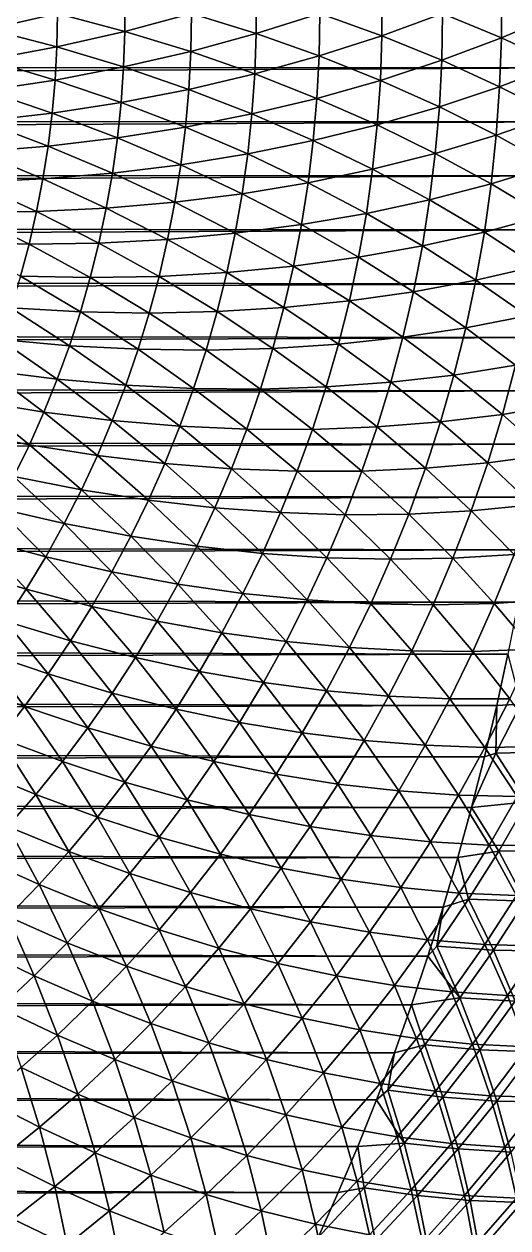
# Model space of a CAD drawing. Header units: millimetres. Extents: x -260 to 430, y -260 to 260.
# Drawn here: x 389.61 to 405.2, y -39.12 to -0.34 of the extents above; entities that cross this region are included whole.
import ezdxf

# ---------------------------------------------------------------- set-up
doc = ezdxf.new("R2010")
doc.units = ezdxf.units.MM
doc.header["$MEASUREMENT"] = 0
doc.layers.add('MESH_3D', color=2, linetype='CONTINUOUS')

msp = doc.modelspace()

# ---------------------------------------------------------------- linework, layer by layer
at = {"layer": 'MESH_3D'}
for points in [[(403.096, 0, 2505.161), (404.988, -0.785, 2503.623), (404.988, 0.785, 2503.623)], [(404.988, 0.785, 2503.623), (404.988, -0.785, 2503.623), (406.839, 0, 2502.02)], [(388.467, 0.497, 2513.948), (388.467, -0.497, 2513.948), (390.686, 0, 2512.916)], [(390.686, 0, 2512.916), (392.858, -0.574, 2511.806), (392.858, 0.574, 2511.806)], [(392.858, 0.574, 2511.806), (392.858, -0.574, 2511.806), (395, 0, 2510.622)], [(395, 0, 2510.622), (397.089, -0.647, 2509.363), (397.089, 0.647, 2509.363)], [(397.089, 0.647, 2509.363), (397.089, -0.647, 2509.363), (399.144, 0, 2508.033)], [(399.144, 0, 2508.033), (401.139, -0.718, 2506.631), (401.139, 0.718, 2506.631)], [(401.139, 0.718, 2506.631), (401.139, -0.718, 2506.631), (403.096, 0, 2505.161)], [(94.985, -1.687, 112.137), (95, 0, 112.124), (407.301, 0, 398.399)], [(94.985, -1.687, 112.137), (407.301, 0, 398.399), (407.286, -1.745, 398.415)], [(388.467, -0.497, 2513.948), (390.667, -1.071, 2512.916), (390.686, 0, 2512.916)], [(390.686, 0, 2512.916), (390.667, -1.071, 2512.916), (392.858, -0.574, 2511.806)], [(392.858, -0.574, 2511.806), (394.979, -1.221, 2510.622), (395, 0, 2510.622)], [(395, 0, 2510.622), (394.979, -1.221, 2510.622), (397.089, -0.647, 2509.363)], [(397.089, -0.647, 2509.363), (399.12, -1.366, 2508.033), (399.144, 0, 2508.033)], [(399.144, 0, 2508.033), (399.12, -1.366, 2508.033), (401.139, -0.718, 2506.631)], [(401.139, -0.718, 2506.631), (403.07, -1.504, 2505.161), (403.096, 0, 2505.161)], [(403.096, 0, 2505.161), (403.07, -1.504, 2505.161), (404.988, -0.785, 2503.623)], [(404.988, -0.785, 2503.623), (406.811, -1.635, 2502.02), (406.839, 0, 2502.02)], [(388.467, -0.497, 2513.948), (388.433, -1.49, 2513.948), (390.667, -1.071, 2512.916)], [(390.667, -1.071, 2512.916), (392.818, -1.72, 2511.806), (392.858, -0.574, 2511.806)], [(392.858, -0.574, 2511.806), (392.818, -1.72, 2511.806), (394.979, -1.221, 2510.622)], [(394.979, -1.221, 2510.622), (397.044, -1.941, 2509.363), (397.089, -0.647, 2509.363)], [(397.089, -0.647, 2509.363), (397.044, -1.941, 2509.363), (399.12, -1.366, 2508.033)], [(399.12, -1.366, 2508.033), (401.089, -2.153, 2506.631), (401.139, -0.718, 2506.631)], [(401.139, -0.718, 2506.631), (401.089, -2.153, 2506.631), (403.07, -1.504, 2505.161)], [(388.433, -1.49, 2513.948), (390.611, -2.141, 2512.916), (390.667, -1.071, 2512.916)], [(390.667, -1.071, 2512.916), (390.611, -2.141, 2512.916), (392.818, -1.72, 2511.806)], [(403.07, -1.504, 2505.161), (404.933, -2.355, 2503.623), (404.988, -0.785, 2503.623)], [(404.988, -0.785, 2503.623), (404.933, -2.355, 2503.623), (406.811, -1.635, 2502.02)], [(388.433, -1.49, 2513.948), (388.363, -2.481, 2513.948), (390.611, -2.141, 2512.916)], [(392.818, -1.72, 2511.806), (394.915, -2.441, 2510.622), (394.979, -1.221, 2510.622)], [(394.979, -1.221, 2510.622), (394.915, -2.441, 2510.622), (397.044, -1.941, 2509.363)], [(397.044, -1.941, 2509.363), (399.048, -2.731, 2508.033), (399.12, -1.366, 2508.033)], [(399.12, -1.366, 2508.033), (399.048, -2.731, 2508.033), (401.089, -2.153, 2506.631)], [(401.089, -2.153, 2506.631), (402.991, -3.006, 2505.161), (403.07, -1.504, 2505.161)], [(403.07, -1.504, 2505.161), (402.991, -3.006, 2505.161), (404.933, -2.355, 2503.623)], [(94.94, -3.368, 112.179), (94.985, -1.687, 112.137), (407.286, -1.745, 398.415)], [(94.94, -3.368, 112.179), (407.286, -1.745, 398.415), (407.242, -3.489, 398.463)], [(390.611, -2.141, 2512.916), (392.738, -2.864, 2511.806), (392.818, -1.72, 2511.806)], [(392.818, -1.72, 2511.806), (392.738, -2.864, 2511.806), (394.915, -2.441, 2510.622)], [(404.933, -2.355, 2503.623), (406.725, -3.267, 2502.02), (406.811, -1.635, 2502.02)], [(388.363, -2.481, 2513.948), (390.518, -3.208, 2512.916), (390.611, -2.141, 2512.916)], [(390.611, -2.141, 2512.916), (390.518, -3.208, 2512.916), (392.738, -2.864, 2511.806)], [(394.915, -2.441, 2510.622), (396.953, -3.233, 2509.363), (397.044, -1.941, 2509.363)], [(397.044, -1.941, 2509.363), (396.953, -3.233, 2509.363), (399.048, -2.731, 2508.033)], [(399.048, -2.731, 2508.033), (400.988, -3.586, 2506.631), (401.089, -2.153, 2506.631)], [(401.089, -2.153, 2506.631), (400.988, -3.586, 2506.631), (402.991, -3.006, 2505.161)], [(388.363, -2.481, 2513.948), (388.259, -3.47, 2513.948), (390.518, -3.208, 2512.916)], [(392.738, -2.864, 2511.806), (394.808, -3.658, 2510.622), (394.915, -2.441, 2510.622)], [(394.915, -2.441, 2510.622), (394.808, -3.658, 2510.622), (396.953, -3.233, 2509.363)], [(402.991, -3.006, 2505.161), (404.824, -3.922, 2503.623), (404.933, -2.355, 2503.623)], [(404.933, -2.355, 2503.623), (404.824, -3.922, 2503.623), (406.725, -3.267, 2502.02)], [(390.518, -3.208, 2512.916), (392.618, -4.005, 2511.806), (392.738, -2.864, 2511.806)], [(392.738, -2.864, 2511.806), (392.618, -4.005, 2511.806), (394.808, -3.658, 2510.622)], [(396.953, -3.233, 2509.363), (398.929, -4.092, 2508.033), (399.048, -2.731, 2508.033)], [(399.048, -2.731, 2508.033), (398.929, -4.092, 2508.033), (400.988, -3.586, 2506.631)], [(400.988, -3.586, 2506.631), (402.86, -4.505, 2505.161), (402.991, -3.006, 2505.161)], [(402.991, -3.006, 2505.161), (402.86, -4.505, 2505.161), (404.824, -3.922, 2503.623)], [(94.866, -5.046, 112.248), (94.94, -3.368, 112.179), (407.242, -3.489, 398.463)], [(94.866, -5.046, 112.248), (407.242, -3.489, 398.463), (407.168, -5.231, 398.543)], [(388.259, -3.47, 2513.948), (388.121, -4.454, 2513.948), (390.387, -4.271, 2512.916)], [(388.259, -3.47, 2513.948), (390.387, -4.271, 2512.916), (390.518, -3.208, 2512.916)], [(390.518, -3.208, 2512.916), (390.387, -4.271, 2512.916), (392.618, -4.005, 2511.806)], [(394.808, -3.658, 2510.622), (396.818, -4.521, 2509.363), (396.953, -3.233, 2509.363)], [(396.953, -3.233, 2509.363), (396.818, -4.521, 2509.363), (398.929, -4.092, 2508.033)], [(404.824, -3.922, 2503.623), (406.583, -4.896, 2502.02), (406.725, -3.267, 2502.02)], [(392.618, -4.005, 2511.806), (394.659, -4.871, 2510.622), (394.808, -3.658, 2510.622)], [(394.808, -3.658, 2510.622), (394.659, -4.871, 2510.622), (396.818, -4.521, 2509.363)], [(398.929, -4.092, 2508.033), (400.838, -5.014, 2506.631), (400.988, -3.586, 2506.631)], [(400.988, -3.586, 2506.631), (400.838, -5.014, 2506.631), (402.86, -4.505, 2505.161)], [(390.387, -4.271, 2512.916), (392.458, -5.141, 2511.806), (392.618, -4.005, 2511.806)], [(392.618, -4.005, 2511.806), (392.458, -5.141, 2511.806), (394.659, -4.871, 2510.622)], [(396.818, -4.521, 2509.363), (398.763, -5.448, 2508.033), (398.929, -4.092, 2508.033)], [(398.929, -4.092, 2508.033), (398.763, -5.448, 2508.033), (400.838, -5.014, 2506.631)], [(402.86, -4.505, 2505.161), (404.66, -5.484, 2503.623), (404.824, -3.922, 2503.623)], [(404.824, -3.922, 2503.623), (404.66, -5.484, 2503.623), (406.583, -4.896, 2502.02)], [(388.121, -4.454, 2513.948), (387.948, -5.433, 2513.948), (390.22, -5.329, 2512.916)], [(388.121, -4.454, 2513.948), (390.22, -5.329, 2512.916), (390.387, -4.271, 2512.916)], [(390.387, -4.271, 2512.916), (390.22, -5.329, 2512.916), (392.458, -5.141, 2511.806)], [(394.659, -4.871, 2510.622), (396.638, -5.803, 2509.363), (396.818, -4.521, 2509.363)], [(396.818, -4.521, 2509.363), (396.638, -5.803, 2509.363), (398.763, -5.448, 2508.033)], [(400.838, -5.014, 2506.631), (402.677, -5.998, 2505.161), (402.86, -4.505, 2505.161)], [(402.86, -4.505, 2505.161), (402.677, -5.998, 2505.161), (404.66, -5.484, 2503.623)], [(392.458, -5.141, 2511.806), (394.468, -6.078, 2510.622), (394.659, -4.871, 2510.622)], [(394.659, -4.871, 2510.622), (394.468, -6.078, 2510.622), (396.638, -5.803, 2509.363)], [(398.763, -5.448, 2508.033), (400.638, -6.436, 2506.631), (400.838, -5.014, 2506.631)], [(400.838, -5.014, 2506.631), (400.638, -6.436, 2506.631), (402.677, -5.998, 2505.161)], [(404.66, -5.484, 2503.623), (406.383, -6.519, 2502.02), (406.583, -4.896, 2502.02)], [(94.762, -6.718, 112.344), (94.866, -5.046, 112.248), (407.168, -5.231, 398.543)], [(94.762, -6.718, 112.344), (407.168, -5.231, 398.543), (407.066, -6.97, 398.656)], [(387.948, -5.433, 2513.948), (390.015, -6.38, 2512.916), (390.22, -5.329, 2512.916)], [(390.22, -5.329, 2512.916), (390.015, -6.38, 2512.916), (392.259, -6.271, 2511.806)], [(390.22, -5.329, 2512.916), (392.259, -6.271, 2511.806), (392.458, -5.141, 2511.806)], [(392.458, -5.141, 2511.806), (392.259, -6.271, 2511.806), (394.468, -6.078, 2510.622)], [(387.948, -5.433, 2513.948), (387.742, -6.405, 2513.948), (390.015, -6.38, 2512.916)], [(394.468, -6.078, 2510.622), (396.413, -7.078, 2509.363), (396.638, -5.803, 2509.363)], [(396.638, -5.803, 2509.363), (396.413, -7.078, 2509.363), (398.549, -6.797, 2508.033)], [(396.638, -5.803, 2509.363), (398.549, -6.797, 2508.033), (398.763, -5.448, 2508.033)], [(398.763, -5.448, 2508.033), (398.549, -6.797, 2508.033), (400.638, -6.436, 2506.631)], [(402.677, -5.998, 2505.161), (404.441, -7.039, 2503.623), (404.66, -5.484, 2503.623)], [(404.66, -5.484, 2503.623), (404.441, -7.039, 2503.623), (406.383, -6.519, 2502.02)], [(392.259, -6.271, 2511.806), (394.235, -7.277, 2510.622), (394.468, -6.078, 2510.622)], [(394.468, -6.078, 2510.622), (394.235, -7.277, 2510.622), (396.413, -7.078, 2509.363)], [(400.638, -6.436, 2506.631), (402.442, -7.484, 2505.161), (402.677, -5.998, 2505.161)], [(402.677, -5.998, 2505.161), (402.442, -7.484, 2505.161), (404.441, -7.039, 2503.623)], [(387.742, -6.405, 2513.948), (387.501, -7.369, 2513.948), (389.774, -7.424, 2512.916)], [(387.742, -6.405, 2513.948), (389.774, -7.424, 2512.916), (390.015, -6.38, 2512.916)], [(390.015, -6.38, 2512.916), (389.774, -7.424, 2512.916), (392.021, -7.393, 2511.806)], [(390.015, -6.38, 2512.916), (392.021, -7.393, 2511.806), (392.259, -6.271, 2511.806)], [(392.259, -6.271, 2511.806), (392.021, -7.393, 2511.806), (394.235, -7.277, 2510.622)], [(398.549, -6.797, 2508.033), (400.389, -7.851, 2506.631), (400.638, -6.436, 2506.631)], [(400.638, -6.436, 2506.631), (400.389, -7.851, 2506.631), (402.442, -7.484, 2505.161)], [(404.441, -7.039, 2503.623), (406.128, -8.134, 2502.02), (406.383, -6.519, 2502.02)], [(94.629, -8.386, 112.467), (94.762, -6.718, 112.344), (407.066, -6.97, 398.656)], [(94.629, -8.386, 112.467), (407.066, -6.97, 398.656), (406.934, -8.704, 398.8)], [(396.413, -7.078, 2509.363), (398.288, -8.138, 2508.033), (398.549, -6.797, 2508.033)], [(398.549, -6.797, 2508.033), (398.288, -8.138, 2508.033), (400.389, -7.851, 2506.631)], [(392.021, -7.393, 2511.806), (393.96, -8.467, 2510.622), (394.235, -7.277, 2510.622)], [(394.235, -7.277, 2510.622), (393.96, -8.467, 2510.622), (396.144, -8.344, 2509.363)], [(394.235, -7.277, 2510.622), (396.144, -8.344, 2509.363), (396.413, -7.078, 2509.363)], [(396.413, -7.078, 2509.363), (396.144, -8.344, 2509.363), (398.288, -8.138, 2508.033)], [(402.442, -7.484, 2505.161), (404.168, -8.585, 2503.623), (404.441, -7.039, 2503.623)], [(404.441, -7.039, 2503.623), (404.168, -8.585, 2503.623), (406.128, -8.134, 2502.02)], [(387.501, -7.369, 2513.948), (389.497, -8.458, 2512.916), (389.774, -7.424, 2512.916)], [(389.774, -7.424, 2512.916), (389.497, -8.458, 2512.916), (391.743, -8.506, 2511.806)], [(389.774, -7.424, 2512.916), (391.743, -8.506, 2511.806), (392.021, -7.393, 2511.806)], [(392.021, -7.393, 2511.806), (391.743, -8.506, 2511.806), (393.96, -8.467, 2510.622)], [(400.389, -7.851, 2506.631), (402.155, -8.96, 2505.161), (402.442, -7.484, 2505.161)], [(402.442, -7.484, 2505.161), (402.155, -8.96, 2505.161), (404.168, -8.585, 2503.623)], [(396.144, -8.344, 2509.363), (397.981, -9.47, 2508.033), (398.288, -8.138, 2508.033)], [(398.288, -8.138, 2508.033), (397.981, -9.47, 2508.033), (400.09, -9.256, 2506.631)], [(398.288, -8.138, 2508.033), (400.09, -9.256, 2506.631), (400.389, -7.851, 2506.631)], [(400.389, -7.851, 2506.631), (400.09, -9.256, 2506.631), (402.155, -8.96, 2505.161)], [(404.168, -8.585, 2503.623), (405.816, -9.738, 2502.02), (406.128, -8.134, 2502.02)], [(94.467, -10.049, 112.619), (94.629, -8.386, 112.467), (406.934, -8.704, 398.8)], [(389.497, -8.458, 2512.916), (389.184, -9.482, 2512.916), (391.427, -9.608, 2511.806)], [(389.497, -8.458, 2512.916), (391.427, -9.608, 2511.806), (391.743, -8.506, 2511.806)], [(391.743, -8.506, 2511.806), (391.427, -9.608, 2511.806), (393.644, -9.647, 2510.622)], [(391.743, -8.506, 2511.806), (393.644, -9.647, 2510.622), (393.96, -8.467, 2510.622)], [(393.96, -8.467, 2510.622), (393.644, -9.647, 2510.622), (395.83, -9.601, 2509.363)], [(393.96, -8.467, 2510.622), (395.83, -9.601, 2509.363), (396.144, -8.344, 2509.363)], [(396.144, -8.344, 2509.363), (395.83, -9.601, 2509.363), (397.981, -9.47, 2508.033)], [(94.467, -10.049, 112.619), (406.934, -8.704, 398.8), (406.772, -10.433, 398.976)], [(402.155, -8.96, 2505.161), (403.842, -10.122, 2503.623), (404.168, -8.585, 2503.623)], [(404.168, -8.585, 2503.623), (403.842, -10.122, 2503.623), (405.816, -9.738, 2502.02)], [(397.981, -9.47, 2508.033), (399.743, -10.649, 2506.631), (400.09, -9.256, 2506.631)], [(400.09, -9.256, 2506.631), (399.743, -10.649, 2506.631), (401.816, -10.426, 2505.161)], [(400.09, -9.256, 2506.631), (401.816, -10.426, 2505.161), (402.155, -8.96, 2505.161)], [(402.155, -8.96, 2505.161), (401.816, -10.426, 2505.161), (403.842, -10.122, 2503.623)], [(389.184, -9.482, 2512.916), (388.835, -10.495, 2512.916), (391.073, -10.699, 2511.806)], [(389.184, -9.482, 2512.916), (391.073, -10.699, 2511.806), (391.427, -9.608, 2511.806)], [(391.427, -9.608, 2511.806), (391.073, -10.699, 2511.806), (393.287, -10.816, 2510.622)], [(391.427, -9.608, 2511.806), (393.287, -10.816, 2510.622), (393.644, -9.647, 2510.622)], [(393.644, -9.647, 2510.622), (393.287, -10.816, 2510.622), (395.474, -10.845, 2509.363)], [(393.644, -9.647, 2510.622), (395.474, -10.845, 2509.363), (395.83, -9.601, 2509.363)], [(395.83, -9.601, 2509.363), (395.474, -10.845, 2509.363), (397.627, -10.789, 2508.033)], [(395.83, -9.601, 2509.363), (397.627, -10.789, 2508.033), (397.981, -9.47, 2508.033)], [(397.981, -9.47, 2508.033), (397.627, -10.789, 2508.033), (399.743, -10.649, 2506.631)], [(94.276, -11.707, 112.797), (94.467, -10.049, 112.619), (406.772, -10.433, 398.976)], [(403.842, -10.122, 2503.623), (405.448, -11.331, 2502.02), (405.816, -9.738, 2502.02)], [(94.276, -11.707, 112.797), (406.772, -10.433, 398.976), (406.582, -12.155, 399.183)], [(399.743, -10.649, 2506.631), (401.427, -11.879, 2505.161), (401.816, -10.426, 2505.161)], [(401.816, -10.426, 2505.161), (401.427, -11.879, 2505.161), (403.462, -11.646, 2503.623)], [(401.816, -10.426, 2505.161), (403.462, -11.646, 2503.623), (403.842, -10.122, 2503.623)], [(403.842, -10.122, 2503.623), (403.462, -11.646, 2503.623), (405.448, -11.331, 2502.02)], [(388.835, -10.495, 2512.916), (388.452, -11.495, 2512.916), (390.68, -11.777, 2511.806)], [(388.835, -10.495, 2512.916), (390.68, -11.777, 2511.806), (391.073, -10.699, 2511.806)], [(391.073, -10.699, 2511.806), (390.68, -11.777, 2511.806), (392.889, -11.971, 2510.622)], [(391.073, -10.699, 2511.806), (392.889, -11.971, 2510.622), (393.287, -10.816, 2510.622)], [(393.287, -10.816, 2510.622), (392.889, -11.971, 2510.622), (395.073, -12.077, 2509.363)], [(393.287, -10.816, 2510.622), (395.073, -12.077, 2509.363), (395.474, -10.845, 2509.363)], [(395.474, -10.845, 2509.363), (395.073, -12.077, 2509.363), (397.228, -12.096, 2508.033)], [(395.474, -10.845, 2509.363), (397.228, -12.096, 2508.033), (397.627, -10.789, 2508.033)], [(397.627, -10.789, 2508.033), (397.228, -12.096, 2508.033), (399.347, -12.03, 2506.631)], [(397.627, -10.789, 2508.033), (399.347, -12.03, 2506.631), (399.743, -10.649, 2506.631)], [(399.743, -10.649, 2506.631), (399.347, -12.03, 2506.631), (401.427, -11.879, 2505.161)], [(388.452, -11.495, 2512.916), (388.033, -12.481, 2512.916), (390.251, -12.841, 2511.806)], [(388.452, -11.495, 2512.916), (390.251, -12.841, 2511.806), (390.68, -11.777, 2511.806)], [(403.462, -11.646, 2503.623), (405.025, -12.911, 2502.02), (405.448, -11.331, 2502.02)], [(405.448, -11.331, 2502.02), (405.025, -12.911, 2502.02), (406.969, -12.585, 2500.354)], [(94.056, -13.36, 113.004), (94.276, -11.707, 112.797), (406.582, -12.155, 399.183)], [(390.68, -11.777, 2511.806), (390.251, -12.841, 2511.806), (392.451, -13.111, 2510.622)], [(390.68, -11.777, 2511.806), (392.451, -13.111, 2510.622), (392.889, -11.971, 2510.622)], [(392.889, -11.971, 2510.622), (392.451, -13.111, 2510.622), (394.631, -13.293, 2509.363)], [(392.889, -11.971, 2510.622), (394.631, -13.293, 2509.363), (395.073, -12.077, 2509.363)], [(399.347, -12.03, 2506.631), (400.987, -13.317, 2505.161), (401.427, -11.879, 2505.161)], [(401.427, -11.879, 2505.161), (400.987, -13.317, 2505.161), (403.029, -13.155, 2503.623)], [(401.427, -11.879, 2505.161), (403.029, -13.155, 2503.623), (403.462, -11.646, 2503.623)], [(403.462, -11.646, 2503.623), (403.029, -13.155, 2503.623), (405.025, -12.911, 2502.02)], [(94.056, -13.36, 113.004), (406.582, -12.155, 399.183), (406.363, -13.87, 399.422)], [(395.073, -12.077, 2509.363), (394.631, -13.293, 2509.363), (396.783, -13.388, 2508.033)], [(395.073, -12.077, 2509.363), (396.783, -13.388, 2508.033), (397.228, -12.096, 2508.033)], [(397.228, -12.096, 2508.033), (396.783, -13.388, 2508.033), (398.903, -13.395, 2506.631)], [(397.228, -12.096, 2508.033), (398.903, -13.395, 2506.631), (399.347, -12.03, 2506.631)], [(399.347, -12.03, 2506.631), (398.903, -13.395, 2506.631), (400.987, -13.317, 2505.161)], [(388.033, -12.481, 2512.916), (387.58, -13.452, 2512.916), (389.784, -13.889, 2511.806)], [(388.033, -12.481, 2512.916), (389.784, -13.889, 2511.806), (390.251, -12.841, 2511.806)], [(405.025, -12.911, 2502.02), (406.501, -14.217, 2500.354), (406.969, -12.585, 2500.354)], [(390.251, -12.841, 2511.806), (389.784, -13.889, 2511.806), (391.974, -14.236, 2510.622)], [(390.251, -12.841, 2511.806), (391.974, -14.236, 2510.622), (392.451, -13.111, 2510.622)], [(392.451, -13.111, 2510.622), (391.974, -14.236, 2510.622), (394.146, -14.494, 2509.363)], [(392.451, -13.111, 2510.622), (394.146, -14.494, 2509.363), (394.631, -13.293, 2509.363)], [(400.987, -13.317, 2505.161), (402.544, -14.649, 2503.623), (403.029, -13.155, 2503.623)], [(403.029, -13.155, 2503.623), (402.544, -14.649, 2503.623), (404.547, -14.474, 2502.02)], [(403.029, -13.155, 2503.623), (404.547, -14.474, 2502.02), (405.025, -12.911, 2502.02)], [(405.025, -12.911, 2502.02), (404.547, -14.474, 2502.02), (406.501, -14.217, 2500.354)], [(93.807, -15.007, 113.238), (94.056, -13.36, 113.004), (406.363, -13.87, 399.422)], [(387.58, -13.452, 2512.916), (389.281, -14.919, 2511.806), (389.784, -13.889, 2511.806)], [(394.631, -13.293, 2509.363), (394.146, -14.494, 2509.363), (396.293, -14.663, 2508.033)], [(394.631, -13.293, 2509.363), (396.293, -14.663, 2508.033), (396.783, -13.388, 2508.033)], [(396.783, -13.388, 2508.033), (396.293, -14.663, 2508.033), (398.412, -14.745, 2506.631)], [(396.783, -13.388, 2508.033), (398.412, -14.745, 2506.631), (398.903, -13.395, 2506.631)], [(398.903, -13.395, 2506.631), (398.412, -14.745, 2506.631), (400.497, -14.74, 2505.161)], [(398.903, -13.395, 2506.631), (400.497, -14.74, 2505.161), (400.987, -13.317, 2505.161)], [(400.987, -13.317, 2505.161), (400.497, -14.74, 2505.161), (402.544, -14.649, 2503.623)], [(93.807, -15.007, 113.238), (406.363, -13.87, 399.422), (406.115, -15.576, 399.693)], [(389.784, -13.889, 2511.806), (389.281, -14.919, 2511.806), (391.458, -15.343, 2510.622)], [(389.784, -13.889, 2511.806), (391.458, -15.343, 2510.622), (391.974, -14.236, 2510.622)], [(391.974, -14.236, 2510.622), (391.458, -15.343, 2510.622), (393.619, -15.677, 2509.363)], [(391.974, -14.236, 2510.622), (393.619, -15.677, 2509.363), (394.146, -14.494, 2509.363)], [(404.547, -14.474, 2502.02), (405.977, -15.831, 2500.354), (406.501, -14.217, 2500.354)], [(394.146, -14.494, 2509.363), (393.619, -15.677, 2509.363), (395.759, -15.921, 2508.033)], [(394.146, -14.494, 2509.363), (395.759, -15.921, 2508.033), (396.293, -14.663, 2508.033)], [(396.293, -14.663, 2508.033), (395.759, -15.921, 2508.033), (397.874, -16.077, 2506.631)], [(396.293, -14.663, 2508.033), (397.874, -16.077, 2506.631), (398.412, -14.745, 2506.631)], [(400.497, -14.74, 2505.161), (402.007, -16.125, 2503.623), (402.544, -14.649, 2503.623)], [(402.544, -14.649, 2503.623), (402.007, -16.125, 2503.623), (404.014, -16.02, 2502.02)], [(402.544, -14.649, 2503.623), (404.014, -16.02, 2502.02), (404.547, -14.474, 2502.02)], [(404.547, -14.474, 2502.02), (404.014, -16.02, 2502.02), (405.977, -15.831, 2500.354)], [(93.53, -16.647, 113.5), (93.807, -15.007, 113.238), (406.115, -15.576, 399.693)], [(389.281, -14.919, 2511.806), (388.743, -15.932, 2511.806), (390.903, -16.432, 2510.622)], [(389.281, -14.919, 2511.806), (390.903, -16.432, 2510.622), (391.458, -15.343, 2510.622)], [(398.412, -14.745, 2506.631), (397.874, -16.077, 2506.631), (399.958, -16.144, 2505.161)], [(398.412, -14.745, 2506.631), (399.958, -16.144, 2505.161), (400.497, -14.74, 2505.161)], [(400.497, -14.74, 2505.161), (399.958, -16.144, 2505.161), (402.007, -16.125, 2503.623)], [(391.458, -15.343, 2510.622), (390.903, -16.432, 2510.622), (393.051, -16.84, 2509.363)], [(391.458, -15.343, 2510.622), (393.051, -16.84, 2509.363), (393.619, -15.677, 2509.363)], [(93.53, -16.647, 113.5), (406.115, -15.576, 399.693), (405.838, -17.273, 399.995)], [(393.619, -15.677, 2509.363), (393.051, -16.84, 2509.363), (395.182, -17.159, 2508.033)], [(393.619, -15.677, 2509.363), (395.182, -17.159, 2508.033), (395.759, -15.921, 2508.033)], [(404.014, -16.02, 2502.02), (405.396, -17.426, 2500.354), (405.977, -15.831, 2500.354)], [(388.743, -15.932, 2511.806), (388.169, -16.926, 2511.806), (390.311, -17.5, 2510.622)], [(388.743, -15.932, 2511.806), (390.311, -17.5, 2510.622), (390.903, -16.432, 2510.622)], [(395.759, -15.921, 2508.033), (395.182, -17.159, 2508.033), (397.29, -17.389, 2506.631)], [(395.759, -15.921, 2508.033), (397.29, -17.389, 2506.631), (397.874, -16.077, 2506.631)], [(397.874, -16.077, 2506.631), (397.29, -17.389, 2506.631), (399.37, -17.529, 2505.161)], [(397.874, -16.077, 2506.631), (399.37, -17.529, 2505.161), (399.958, -16.144, 2505.161)], [(399.958, -16.144, 2505.161), (399.37, -17.529, 2505.161), (401.418, -17.581, 2503.623)], [(399.958, -16.144, 2505.161), (401.418, -17.581, 2503.623), (402.007, -16.125, 2503.623)], [(402.007, -16.125, 2503.623), (401.418, -17.581, 2503.623), (403.428, -17.546, 2502.02)], [(402.007, -16.125, 2503.623), (403.428, -17.546, 2502.02), (404.014, -16.02, 2502.02)], [(404.014, -16.02, 2502.02), (403.428, -17.546, 2502.02), (405.396, -17.426, 2500.354)], [(93.225, -18.28, 113.791), (93.53, -16.647, 113.5), (405.838, -17.273, 399.995)], [(390.903, -16.432, 2510.622), (390.311, -17.5, 2510.622), (392.443, -17.984, 2509.363)], [(390.903, -16.432, 2510.622), (392.443, -17.984, 2509.363), (393.051, -16.84, 2509.363)], [(388.169, -16.926, 2511.806), (387.561, -17.898, 2511.806), (389.682, -18.547, 2510.622)], [(388.169, -16.926, 2511.806), (389.682, -18.547, 2510.622), (390.311, -17.5, 2510.622)], [(393.051, -16.84, 2509.363), (392.443, -17.984, 2509.363), (394.562, -18.377, 2508.033)], [(393.051, -16.84, 2509.363), (394.562, -18.377, 2508.033), (395.182, -17.159, 2508.033)], [(93.225, -18.28, 113.791), (405.838, -17.273, 399.995), (405.533, -18.959, 400.328)], [(395.182, -17.159, 2508.033), (394.562, -18.377, 2508.033), (396.66, -18.679, 2506.631)], [(395.182, -17.159, 2508.033), (396.66, -18.679, 2506.631), (397.29, -17.389, 2506.631)], [(397.29, -17.389, 2506.631), (396.66, -18.679, 2506.631), (398.735, -18.892, 2505.161)], [(397.29, -17.389, 2506.631), (398.735, -18.892, 2505.161), (399.37, -17.529, 2505.161)], [(403.428, -17.546, 2502.02), (404.761, -19, 2500.354), (405.396, -17.426, 2500.354)], [(405.396, -17.426, 2500.354), (404.761, -19, 2500.354), (406.687, -18.863, 2498.626)], [(390.311, -17.5, 2510.622), (389.682, -18.547, 2510.622), (391.796, -19.105, 2509.363)], [(390.311, -17.5, 2510.622), (391.796, -19.105, 2509.363), (392.443, -17.984, 2509.363)], [(399.37, -17.529, 2505.161), (398.735, -18.892, 2505.161), (400.779, -19.016, 2503.623)], [(399.37, -17.529, 2505.161), (400.779, -19.016, 2503.623), (401.418, -17.581, 2503.623)], [(401.418, -17.581, 2503.623), (400.779, -19.016, 2503.623), (402.79, -19.051, 2502.02)], [(401.418, -17.581, 2503.623), (402.79, -19.051, 2502.02), (403.428, -17.546, 2502.02)], [(403.428, -17.546, 2502.02), (402.79, -19.051, 2502.02), (404.761, -19, 2500.354)], [(387.561, -17.898, 2511.806), (389.016, -19.572, 2510.622), (389.682, -18.547, 2510.622)], [(392.443, -17.984, 2509.363), (391.796, -19.105, 2509.363), (393.899, -19.572, 2508.033)], [(392.443, -17.984, 2509.363), (393.899, -19.572, 2508.033), (394.562, -18.377, 2508.033)], [(92.891, -19.905, 114.111), (93.225, -18.28, 113.791), (405.533, -18.959, 400.328)], [(389.682, -18.547, 2510.622), (389.016, -19.572, 2510.622), (391.11, -20.203, 2509.363)], [(389.682, -18.547, 2510.622), (391.11, -20.203, 2509.363), (391.796, -19.105, 2509.363)], [(394.562, -18.377, 2508.033), (393.899, -19.572, 2508.033), (395.986, -19.947, 2506.631)], [(394.562, -18.377, 2508.033), (395.986, -19.947, 2506.631), (396.66, -18.679, 2506.631)], [(92.891, -19.905, 114.111), (405.533, -18.959, 400.328), (405.199, -20.633, 400.692)], [(396.66, -18.679, 2506.631), (395.986, -19.947, 2506.631), (398.052, -20.232, 2505.161)], [(396.66, -18.679, 2506.631), (398.052, -20.232, 2505.161), (398.735, -18.892, 2505.161)], [(398.735, -18.892, 2505.161), (398.052, -20.232, 2505.161), (400.091, -20.427, 2503.623)], [(398.735, -18.892, 2505.161), (400.091, -20.427, 2503.623), (400.779, -19.016, 2503.623)], [(402.79, -19.051, 2502.02), (404.07, -20.55, 2500.354), (404.761, -19, 2500.354)], [(404.761, -19, 2500.354), (404.07, -20.55, 2500.354), (406, -20.481, 2498.626)], [(404.761, -19, 2500.354), (406, -20.481, 2498.626), (406.687, -18.863, 2498.626)], [(391.796, -19.105, 2509.363), (391.11, -20.203, 2509.363), (393.196, -20.743, 2508.033)], [(391.796, -19.105, 2509.363), (393.196, -20.743, 2508.033), (393.899, -19.572, 2508.033)], [(400.779, -19.016, 2503.623), (400.091, -20.427, 2503.623), (402.099, -20.533, 2502.02)], [(400.779, -19.016, 2503.623), (402.099, -20.533, 2502.02), (402.79, -19.051, 2502.02)], [(402.79, -19.051, 2502.02), (402.099, -20.533, 2502.02), (404.07, -20.55, 2500.354)], [(389.016, -19.572, 2510.622), (388.316, -20.572, 2510.622), (390.386, -21.276, 2509.363)], [(389.016, -19.572, 2510.622), (390.386, -21.276, 2509.363), (391.11, -20.203, 2509.363)], [(393.899, -19.572, 2508.033), (393.196, -20.743, 2508.033), (395.268, -21.191, 2506.631)], [(393.899, -19.572, 2508.033), (395.268, -21.191, 2506.631), (395.986, -19.947, 2506.631)], [(92.53, -21.521, 114.459), (92.891, -19.905, 114.111), (405.199, -20.633, 400.692)], [(395.986, -19.947, 2506.631), (395.268, -21.191, 2506.631), (397.322, -21.548, 2505.161)], [(395.986, -19.947, 2506.631), (397.322, -21.548, 2505.161), (398.052, -20.232, 2505.161)], [(391.11, -20.203, 2509.363), (390.386, -21.276, 2509.363), (392.451, -21.889, 2508.033)], [(391.11, -20.203, 2509.363), (392.451, -21.889, 2508.033), (393.196, -20.743, 2508.033)], [(398.052, -20.232, 2505.161), (397.322, -21.548, 2505.161), (399.354, -21.814, 2503.623)], [(398.052, -20.232, 2505.161), (399.354, -21.814, 2503.623), (400.091, -20.427, 2503.623)], [(400.091, -20.427, 2503.623), (399.354, -21.814, 2503.623), (401.357, -21.99, 2502.02)], [(400.091, -20.427, 2503.623), (401.357, -21.99, 2502.02), (402.099, -20.533, 2502.02)], [(402.099, -20.533, 2502.02), (401.357, -21.99, 2502.02), (403.326, -22.076, 2500.354)], [(402.099, -20.533, 2502.02), (403.326, -22.076, 2500.354), (404.07, -20.55, 2500.354)], [(404.07, -20.55, 2500.354), (403.326, -22.076, 2500.354), (405.258, -22.074, 2498.626)], [(404.07, -20.55, 2500.354), (405.258, -22.074, 2498.626), (406, -20.481, 2498.626)], [(92.53, -21.521, 114.459), (405.199, -20.633, 400.692), (404.838, -22.294, 401.086)], [(388.316, -20.572, 2510.622), (387.58, -21.548, 2510.622), (389.625, -22.324, 2509.363)], [(388.316, -20.572, 2510.622), (389.625, -22.324, 2509.363), (390.386, -21.276, 2509.363)], [(393.196, -20.743, 2508.033), (392.451, -21.889, 2508.033), (394.507, -22.409, 2506.631)], [(393.196, -20.743, 2508.033), (394.507, -22.409, 2506.631), (395.268, -21.191, 2506.631)], [(405.613, -22.247, 401.787), (404.838, -22.294, 401.086), (405.199, -20.633, 400.692)], [(390.386, -21.276, 2509.363), (389.625, -22.324, 2509.363), (391.668, -23.008, 2508.033)], [(390.386, -21.276, 2509.363), (391.668, -23.008, 2508.033), (392.451, -21.889, 2508.033)], [(395.268, -21.191, 2506.631), (394.507, -22.409, 2506.631), (396.548, -22.838, 2505.161)], [(395.268, -21.191, 2506.631), (396.548, -22.838, 2505.161), (397.322, -21.548, 2505.161)], [(92.142, -23.128, 114.836), (92.53, -21.521, 114.459), (404.838, -22.294, 401.086)], [(387.58, -21.548, 2510.622), (388.828, -23.344, 2509.363), (389.625, -22.324, 2509.363)], [(397.322, -21.548, 2505.161), (396.548, -22.838, 2505.161), (398.568, -23.174, 2503.623)], [(397.322, -21.548, 2505.161), (398.568, -23.174, 2503.623), (399.354, -21.814, 2503.623)], [(392.451, -21.889, 2508.033), (391.668, -23.008, 2508.033), (393.704, -23.6, 2506.631)], [(392.451, -21.889, 2508.033), (393.704, -23.6, 2506.631), (394.507, -22.409, 2506.631)], [(399.354, -21.814, 2503.623), (398.568, -23.174, 2503.623), (400.564, -23.42, 2502.02)], [(399.354, -21.814, 2503.623), (400.564, -23.42, 2502.02), (401.357, -21.99, 2502.02)], [(401.357, -21.99, 2502.02), (400.564, -23.42, 2502.02), (402.529, -23.574, 2500.354)], [(401.357, -21.99, 2502.02), (402.529, -23.574, 2500.354), (403.326, -22.076, 2500.354)], [(403.326, -22.076, 2500.354), (402.529, -23.574, 2500.354), (404.46, -23.64, 2498.626)], [(403.326, -22.076, 2500.354), (404.46, -23.64, 2498.626), (405.258, -22.074, 2498.626)], [(405.258, -22.074, 2498.626), (404.46, -23.64, 2498.626), (406.35, -23.617, 2496.839)], [(92.142, -23.128, 114.836), (404.838, -22.294, 401.086), (404.448, -23.941, 401.511)], [(389.625, -22.324, 2509.363), (388.828, -23.344, 2509.363), (390.846, -24.099, 2508.033)], [(389.625, -22.324, 2509.363), (390.846, -24.099, 2508.033), (391.668, -23.008, 2508.033)], [(394.507, -22.409, 2506.631), (393.704, -23.6, 2506.631), (395.728, -24.099, 2505.161)], [(394.507, -22.409, 2506.631), (395.728, -24.099, 2505.161), (396.548, -22.838, 2505.161)], [(404.809, -23.825, 401.787), (404.448, -23.941, 401.511), (404.838, -22.294, 401.086)], [(405.613, -22.247, 401.787), (404.809, -23.825, 401.787), (404.838, -22.294, 401.086)], [(406.674, -23.782, 403.568), (404.809, -23.825, 401.787), (405.613, -22.247, 401.787)], [(396.548, -22.838, 2505.161), (395.728, -24.099, 2505.161), (397.736, -24.506, 2503.623)], [(396.548, -22.838, 2505.161), (397.736, -24.506, 2503.623), (398.568, -23.174, 2503.623)], [(91.726, -24.724, 115.243), (92.142, -23.128, 114.836), (404.448, -23.941, 401.511)], [(391.668, -23.008, 2508.033), (390.846, -24.099, 2508.033), (392.86, -24.762, 2506.631)], [(391.668, -23.008, 2508.033), (392.86, -24.762, 2506.631), (393.704, -23.6, 2506.631)], [(398.568, -23.174, 2503.623), (397.736, -24.506, 2503.623), (399.722, -24.821, 2502.02)], [(398.568, -23.174, 2503.623), (399.722, -24.821, 2502.02), (400.564, -23.42, 2502.02)], [(388.828, -23.344, 2509.363), (387.995, -24.336, 2509.363), (389.986, -25.161, 2508.033)], [(388.828, -23.344, 2509.363), (389.986, -25.161, 2508.033), (390.846, -24.099, 2508.033)], [(393.704, -23.6, 2506.631), (392.86, -24.762, 2506.631), (394.866, -25.331, 2505.161)], [(393.704, -23.6, 2506.631), (394.866, -25.331, 2505.161), (395.728, -24.099, 2505.161)], [(400.564, -23.42, 2502.02), (399.722, -24.821, 2502.02), (401.681, -25.044, 2500.354)], [(400.564, -23.42, 2502.02), (401.681, -25.044, 2500.354), (402.529, -23.574, 2500.354)], [(402.529, -23.574, 2500.354), (401.681, -25.044, 2500.354), (403.608, -25.177, 2498.626)], [(402.529, -23.574, 2500.354), (403.608, -25.177, 2498.626), (404.46, -23.64, 2498.626)], [(404.46, -23.64, 2498.626), (403.608, -25.177, 2498.626), (405.498, -25.22, 2496.839)], [(404.46, -23.64, 2498.626), (405.498, -25.22, 2496.839), (406.35, -23.617, 2496.839)], [(91.726, -24.724, 115.243), (404.448, -23.941, 401.511), (404.031, -25.574, 401.966)], [(404.809, -23.825, 401.787), (404.031, -25.574, 401.966), (404.448, -23.941, 401.511)], [(405.816, -25.396, 403.568), (404.031, -25.574, 401.966), (404.809, -23.825, 401.787)], [(406.674, -23.782, 403.568), (405.816, -25.396, 403.568), (404.809, -23.825, 401.787)], [(387.995, -24.336, 2509.363), (389.089, -26.192, 2508.033), (389.986, -25.161, 2508.033)], [(390.846, -24.099, 2508.033), (389.986, -25.161, 2508.033), (391.976, -25.893, 2506.631)], [(390.846, -24.099, 2508.033), (391.976, -25.893, 2506.631), (392.86, -24.762, 2506.631)], [(395.728, -24.099, 2505.161), (394.866, -25.331, 2505.161), (396.858, -25.808, 2503.623)], [(395.728, -24.099, 2505.161), (396.858, -25.808, 2503.623), (397.736, -24.506, 2503.623)], [(91.285, -26.308, 115.679), (91.726, -24.724, 115.243), (404.031, -25.574, 401.966)], [(392.86, -24.762, 2506.631), (391.976, -25.893, 2506.631), (393.96, -26.533, 2505.161)], [(392.86, -24.762, 2506.631), (393.96, -26.533, 2505.161), (394.866, -25.331, 2505.161)], [(397.736, -24.506, 2503.623), (396.858, -25.808, 2503.623), (398.831, -26.192, 2502.02)], [(397.736, -24.506, 2503.623), (398.831, -26.192, 2502.02), (399.722, -24.821, 2502.02)], [(399.722, -24.821, 2502.02), (398.831, -26.192, 2502.02), (400.781, -26.484, 2500.354)], [(399.722, -24.821, 2502.02), (400.781, -26.484, 2500.354), (401.681, -25.044, 2500.354)], [(389.986, -25.161, 2508.033), (389.089, -26.192, 2508.033), (391.053, -26.994, 2506.631)], [(389.986, -25.161, 2508.033), (391.053, -26.994, 2506.631), (391.976, -25.893, 2506.631)], [(401.681, -25.044, 2500.354), (400.781, -26.484, 2500.354), (402.702, -26.683, 2498.626)], [(401.681, -25.044, 2500.354), (402.702, -26.683, 2498.626), (403.608, -25.177, 2498.626)], [(403.608, -25.177, 2498.626), (402.702, -26.683, 2498.626), (404.59, -26.792, 2496.839)], [(403.608, -25.177, 2498.626), (404.59, -26.792, 2496.839), (405.498, -25.22, 2496.839)], [(91.285, -26.308, 115.679), (404.031, -25.574, 401.966), (403.586, -27.19, 402.451)], [(394.866, -25.331, 2505.161), (393.96, -26.533, 2505.161), (395.935, -27.079, 2503.623)], [(394.866, -25.331, 2505.161), (395.935, -27.079, 2503.623), (396.858, -25.808, 2503.623)], [(404.902, -26.98, 403.568), (403.586, -27.19, 402.451), (404.031, -25.574, 401.966)], [(405.816, -25.396, 403.568), (404.902, -26.98, 403.568), (404.031, -25.574, 401.966)], [(405.498, -25.22, 2496.839), (404.59, -26.792, 2496.839), (406.439, -26.812, 2494.995)], [(406.727, -26.978, 405.404), (404.902, -26.98, 403.568), (405.816, -25.396, 403.568)], [(391.976, -25.893, 2506.631), (391.053, -26.994, 2506.631), (393.014, -27.702, 2505.161)], [(391.976, -25.893, 2506.631), (393.014, -27.702, 2505.161), (393.96, -26.533, 2505.161)], [(396.858, -25.808, 2503.623), (395.935, -27.079, 2503.623), (397.894, -27.531, 2502.02)], [(396.858, -25.808, 2503.623), (397.894, -27.531, 2502.02), (398.831, -26.192, 2502.02)], [(90.817, -27.88, 116.146), (91.285, -26.308, 115.679), (403.586, -27.19, 402.451)], [(389.089, -26.192, 2508.033), (388.157, -27.191, 2508.033), (390.092, -28.061, 2506.631)], [(389.089, -26.192, 2508.033), (390.092, -28.061, 2506.631), (391.053, -26.994, 2506.631)], [(398.831, -26.192, 2502.02), (397.894, -27.531, 2502.02), (399.832, -27.891, 2500.354)], [(398.831, -26.192, 2502.02), (399.832, -27.891, 2500.354), (400.781, -26.484, 2500.354)], [(393.96, -26.533, 2505.161), (393.014, -27.702, 2505.161), (394.968, -28.316, 2503.623)], [(393.96, -26.533, 2505.161), (394.968, -28.316, 2503.623), (395.935, -27.079, 2503.623)], [(400.781, -26.484, 2500.354), (399.832, -27.891, 2500.354), (401.745, -28.157, 2498.626)], [(400.781, -26.484, 2500.354), (401.745, -28.157, 2498.626), (402.702, -26.683, 2498.626)], [(402.702, -26.683, 2498.626), (401.745, -28.157, 2498.626), (403.628, -28.332, 2496.839)], [(402.702, -26.683, 2498.626), (403.628, -28.332, 2496.839), (404.59, -26.792, 2496.839)], [(391.053, -26.994, 2506.631), (390.092, -28.061, 2506.631), (392.027, -28.837, 2505.161)], [(391.053, -26.994, 2506.631), (392.027, -28.837, 2505.161), (393.014, -27.702, 2505.161)], [(395.935, -27.079, 2503.623), (394.968, -28.316, 2503.623), (396.91, -28.837, 2502.02)], [(395.935, -27.079, 2503.623), (396.91, -28.837, 2502.02), (397.894, -27.531, 2502.02)], [(404.902, -26.98, 403.568), (403.933, -28.53, 403.568), (403.586, -27.19, 402.451)], [(404.59, -26.792, 2496.839), (403.628, -28.332, 2496.839), (405.475, -28.416, 2494.995)], [(405.757, -28.592, 405.404), (403.933, -28.53, 403.568), (404.902, -26.98, 403.568)], [(404.59, -26.792, 2496.839), (405.475, -28.416, 2494.995), (406.439, -26.812, 2494.995)], [(406.727, -26.978, 405.404), (405.757, -28.592, 405.404), (404.902, -26.98, 403.568)], [(90.817, -27.88, 116.146), (403.586, -27.19, 402.451), (403.115, -28.79, 402.966)], [(388.157, -27.191, 2508.033), (389.094, -29.094, 2506.631), (390.092, -28.061, 2506.631)], [(397.894, -27.531, 2502.02), (396.91, -28.837, 2502.02), (398.835, -29.264, 2500.354)], [(397.894, -27.531, 2502.02), (398.835, -29.264, 2500.354), (399.832, -27.891, 2500.354)], [(403.933, -28.53, 403.568), (403.115, -28.79, 402.966), (403.586, -27.19, 402.451)], [(90.324, -29.438, 116.643), (90.817, -27.88, 116.146), (403.115, -28.79, 402.966)], [(393.014, -27.702, 2505.161), (392.027, -28.837, 2505.161), (393.958, -29.519, 2503.623)], [(393.014, -27.702, 2505.161), (393.958, -29.519, 2503.623), (394.968, -28.316, 2503.623)], [(399.832, -27.891, 2500.354), (398.835, -29.264, 2500.354), (400.737, -29.597, 2498.626)], [(399.832, -27.891, 2500.354), (400.737, -29.597, 2498.626), (401.745, -28.157, 2498.626)], [(390.092, -28.061, 2506.631), (389.094, -29.094, 2506.631), (391.001, -29.937, 2505.161)], [(390.092, -28.061, 2506.631), (391.001, -29.937, 2505.161), (392.027, -28.837, 2505.161)], [(401.745, -28.157, 2498.626), (400.737, -29.597, 2498.626), (402.612, -29.838, 2496.839)], [(401.745, -28.157, 2498.626), (402.612, -29.838, 2496.839), (403.628, -28.332, 2496.839)], [(394.968, -28.316, 2503.623), (393.958, -29.519, 2503.623), (395.881, -30.108, 2502.02)], [(394.968, -28.316, 2503.623), (395.881, -30.108, 2502.02), (396.91, -28.837, 2502.02)], [(403.628, -28.332, 2496.839), (402.612, -29.838, 2496.839), (404.456, -29.986, 2494.995)], [(403.933, -28.53, 403.568), (402.91, -30.046, 403.568), (403.115, -28.79, 402.966)], [(404.731, -30.172, 405.404), (402.91, -30.046, 403.568), (403.933, -28.53, 403.568)], [(403.628, -28.332, 2496.839), (404.456, -29.986, 2494.995), (405.475, -28.416, 2494.995)], [(405.757, -28.592, 405.404), (404.731, -30.172, 405.404), (403.933, -28.53, 403.568)], [(405.475, -28.416, 2494.995), (404.456, -29.986, 2494.995), (406.262, -30.043, 2493.096)], [(406.515, -30.207, 407.294), (404.731, -30.172, 405.404), (405.757, -28.592, 405.404)], [(90.324, -29.438, 116.643), (403.115, -28.79, 402.966), (402.616, -30.372, 403.509)], [(392.027, -28.837, 2505.161), (391.001, -29.937, 2505.161), (392.907, -30.687, 2503.623)], [(392.027, -28.837, 2505.161), (392.907, -30.687, 2503.623), (393.958, -29.519, 2503.623)], [(396.91, -28.837, 2502.02), (395.881, -30.108, 2502.02), (397.79, -30.601, 2500.354)], [(396.91, -28.837, 2502.02), (397.79, -30.601, 2500.354), (398.835, -29.264, 2500.354)], [(402.91, -30.046, 403.568), (402.616, -30.372, 403.509), (403.115, -28.79, 402.966)], [(89.806, -30.982, 117.17), (90.324, -29.438, 116.643), (402.616, -30.372, 403.509)], [(389.094, -29.094, 2506.631), (388.061, -30.092, 2506.631), (389.937, -31.001, 2505.161)], [(389.094, -29.094, 2506.631), (389.937, -31.001, 2505.161), (391.001, -29.937, 2505.161)], [(398.835, -29.264, 2500.354), (397.79, -30.601, 2500.354), (399.679, -31.001, 2498.626)], [(398.835, -29.264, 2500.354), (399.679, -31.001, 2498.626), (400.737, -29.597, 2498.626)], [(393.958, -29.519, 2503.623), (392.907, -30.687, 2503.623), (394.808, -31.342, 2502.02)], [(393.958, -29.519, 2503.623), (394.808, -31.342, 2502.02), (395.881, -30.108, 2502.02)], [(400.737, -29.597, 2498.626), (399.679, -31.001, 2498.626), (401.545, -31.307, 2496.839)], [(400.737, -29.597, 2498.626), (401.545, -31.307, 2496.839), (402.612, -29.838, 2496.839)], [(402.612, -29.838, 2496.839), (401.545, -31.307, 2496.839), (403.382, -31.519, 2494.995)], [(402.612, -29.838, 2496.839), (403.382, -31.519, 2494.995), (404.456, -29.986, 2494.995)], [(388.061, -30.092, 2506.631), (388.837, -32.027, 2505.161), (389.937, -31.001, 2505.161)], [(391.001, -29.937, 2505.161), (389.937, -31.001, 2505.161), (391.816, -31.816, 2503.623)], [(391.001, -29.937, 2505.161), (391.816, -31.816, 2503.623), (392.907, -30.687, 2503.623)], [(395.881, -30.108, 2502.02), (394.808, -31.342, 2502.02), (396.699, -31.902, 2500.354)], [(395.881, -30.108, 2502.02), (396.699, -31.902, 2500.354), (397.79, -30.601, 2500.354)], [(403.651, -31.714, 405.404), (402.616, -30.372, 403.509), (402.91, -30.046, 403.568)], [(404.731, -30.172, 405.404), (403.651, -31.714, 405.404), (402.91, -30.046, 403.568)], [(404.456, -29.986, 2494.995), (403.382, -31.519, 2494.995), (405.185, -31.639, 2493.096)], [(405.433, -31.812, 407.294), (403.651, -31.714, 405.404), (404.731, -30.172, 405.404)], [(404.456, -29.986, 2494.995), (405.185, -31.639, 2493.096), (406.262, -30.043, 2493.096)], [(406.515, -30.207, 407.294), (405.433, -31.812, 407.294), (404.731, -30.172, 405.404)], [(406.262, -30.043, 2493.096), (405.185, -31.639, 2493.096), (406.949, -31.668, 2491.145)], [(89.806, -30.982, 117.17), (402.616, -30.372, 403.509), (402.092, -31.935, 404.082)], [(397.79, -30.601, 2500.354), (396.699, -31.902, 2500.354), (398.573, -32.367, 2498.626)], [(397.79, -30.601, 2500.354), (398.573, -32.367, 2498.626), (399.679, -31.001, 2498.626)], [(403.651, -31.714, 405.404), (402.092, -31.935, 404.082), (402.616, -30.372, 403.509)], [(89.264, -32.509, 117.728), (89.806, -30.982, 117.17), (402.092, -31.935, 404.082)], [(389.937, -31.001, 2505.161), (388.837, -32.027, 2505.161), (390.687, -32.907, 2503.623)], [(389.937, -31.001, 2505.161), (390.687, -32.907, 2503.623), (391.816, -31.816, 2503.623)], [(392.907, -30.687, 2503.623), (391.816, -31.816, 2503.623), (393.693, -32.537, 2502.02)], [(392.907, -30.687, 2503.623), (393.693, -32.537, 2502.02), (394.808, -31.342, 2502.02)], [(399.679, -31.001, 2498.626), (398.573, -32.367, 2498.626), (400.427, -32.737, 2496.839)], [(399.679, -31.001, 2498.626), (400.427, -32.737, 2496.839), (401.545, -31.307, 2496.839)], [(394.808, -31.342, 2502.02), (393.693, -32.537, 2502.02), (395.563, -33.163, 2500.354)], [(394.808, -31.342, 2502.02), (395.563, -33.163, 2500.354), (396.699, -31.902, 2500.354)], [(401.545, -31.307, 2496.839), (400.427, -32.737, 2496.839), (402.256, -33.014, 2494.995)], [(401.545, -31.307, 2496.839), (402.256, -33.014, 2494.995), (403.382, -31.519, 2494.995)], [(403.651, -31.714, 405.404), (402.518, -33.218, 405.404), (402.092, -31.935, 404.082)], [(403.382, -31.519, 2494.995), (402.256, -33.014, 2494.995), (404.053, -33.197, 2493.096)], [(404.295, -33.379, 407.294), (402.518, -33.218, 405.404), (403.651, -31.714, 405.404)], [(403.382, -31.519, 2494.995), (404.053, -33.197, 2493.096), (405.185, -31.639, 2493.096)], [(405.433, -31.812, 407.294), (404.295, -33.379, 407.294), (403.651, -31.714, 405.404)], [(405.185, -31.639, 2493.096), (404.053, -33.197, 2493.096), (405.816, -33.287, 2491.145)], [(405.185, -31.639, 2493.096), (405.816, -33.287, 2491.145), (406.949, -31.668, 2491.145)], [(89.264, -32.509, 117.728), (402.092, -31.935, 404.082), (401.541, -33.478, 404.683)], [(388.837, -32.027, 2505.161), (389.519, -33.958, 2503.623), (390.687, -32.907, 2503.623)], [(391.816, -31.816, 2503.623), (390.687, -32.907, 2503.623), (392.537, -33.693, 2502.02)], [(391.816, -31.816, 2503.623), (392.537, -33.693, 2502.02), (393.693, -32.537, 2502.02)], [(396.699, -31.902, 2500.354), (395.563, -33.163, 2500.354), (397.42, -33.693, 2498.626)], [(396.699, -31.902, 2500.354), (397.42, -33.693, 2498.626), (398.573, -32.367, 2498.626)], [(402.518, -33.218, 405.404), (401.541, -33.478, 404.683), (402.092, -31.935, 404.082)], [(406.037, -33.448, 409.234), (404.295, -33.379, 407.294), (405.433, -31.812, 407.294)], [(88.7, -34.02, 118.317), (89.264, -32.509, 117.728), (401.541, -33.478, 404.683)], [(393.693, -32.537, 2502.02), (392.537, -33.693, 2502.02), (394.384, -34.384, 2500.354)], [(393.693, -32.537, 2502.02), (394.384, -34.384, 2500.354), (395.563, -33.163, 2500.354)], [(398.573, -32.367, 2498.626), (397.42, -33.693, 2498.626), (399.26, -34.128, 2496.839)], [(398.573, -32.367, 2498.626), (399.26, -34.128, 2496.839), (400.427, -32.737, 2496.839)], [(390.687, -32.907, 2503.623), (389.519, -33.958, 2503.623), (391.342, -34.808, 2502.02)], [(390.687, -32.907, 2503.623), (391.342, -34.808, 2502.02), (392.537, -33.693, 2502.02)], [(400.427, -32.737, 2496.839), (399.26, -34.128, 2496.839), (401.078, -34.468, 2494.995)], [(400.427, -32.737, 2496.839), (401.078, -34.468, 2494.995), (402.256, -33.014, 2494.995)], [(395.563, -33.163, 2500.354), (394.384, -34.384, 2500.354), (396.221, -34.979, 2498.626)], [(395.563, -33.163, 2500.354), (396.221, -34.979, 2498.626), (397.42, -33.693, 2498.626)], [(402.256, -33.014, 2494.995), (401.078, -34.468, 2494.995), (402.868, -34.714, 2493.096)], [(402.518, -33.218, 405.404), (401.332, -34.682, 405.404), (401.541, -33.478, 404.683)], [(403.103, -34.904, 407.294), (401.332, -34.682, 405.404), (402.518, -33.218, 405.404)], [(402.256, -33.014, 2494.995), (402.868, -34.714, 2493.096), (404.053, -33.197, 2493.096)], [(404.295, -33.379, 407.294), (403.103, -34.904, 407.294), (402.518, -33.218, 405.404)], [(404.053, -33.197, 2493.096), (402.868, -34.714, 2493.096), (404.626, -34.866, 2491.145)], [(404.053, -33.197, 2493.096), (404.626, -34.866, 2491.145), (405.816, -33.287, 2491.145)], [(405.816, -33.287, 2491.145), (404.626, -34.866, 2491.145), (406.347, -34.925, 2489.144)], [(88.7, -34.02, 118.317), (401.541, -33.478, 404.683), (400.964, -35, 405.312)], [(392.537, -33.693, 2502.02), (391.342, -34.808, 2502.02), (393.163, -35.563, 2500.354)], [(392.537, -33.693, 2502.02), (393.163, -35.563, 2500.354), (394.384, -34.384, 2500.354)], [(397.42, -33.693, 2498.626), (396.221, -34.979, 2498.626), (398.045, -35.478, 2496.839)], [(397.42, -33.693, 2498.626), (398.045, -35.478, 2496.839), (399.26, -34.128, 2496.839)], [(401.332, -34.682, 405.404), (400.964, -35, 405.312), (401.541, -33.478, 404.683)], [(404.842, -35.034, 409.234), (403.103, -34.904, 407.294), (404.295, -33.379, 407.294)], [(406.037, -33.448, 409.234), (404.842, -35.034, 409.234), (404.295, -33.379, 407.294)], [(406.543, -35.073, 411.223), (404.842, -35.034, 409.234), (406.037, -33.448, 409.234)], [(88.113, -35.512, 118.938), (88.7, -34.02, 118.317), (400.964, -35, 405.312)], [(389.519, -33.958, 2503.623), (388.316, -34.968, 2503.623), (390.108, -35.881, 2502.02)], [(389.519, -33.958, 2503.623), (390.108, -35.881, 2502.02), (391.342, -34.808, 2502.02)], [(399.26, -34.128, 2496.839), (398.045, -35.478, 2496.839), (399.85, -35.881, 2494.995)], [(399.26, -34.128, 2496.839), (399.85, -35.881, 2494.995), (401.078, -34.468, 2494.995)], [(394.384, -34.384, 2500.354), (393.163, -35.563, 2500.354), (394.979, -36.221, 2498.626)], [(394.384, -34.384, 2500.354), (394.979, -36.221, 2498.626), (396.221, -34.979, 2498.626)], [(401.078, -34.468, 2494.995), (399.85, -35.881, 2494.995), (401.63, -36.189, 2493.096)], [(401.078, -34.468, 2494.995), (401.63, -36.189, 2493.096), (402.868, -34.714, 2493.096)], [(391.342, -34.808, 2502.02), (390.108, -35.881, 2502.02), (391.902, -36.699, 2500.354)], [(391.342, -34.808, 2502.02), (391.902, -36.699, 2500.354), (393.163, -35.563, 2500.354)], [(401.859, -36.387, 407.294), (400.964, -35, 405.312), (401.332, -34.682, 405.404)], [(403.103, -34.904, 407.294), (401.859, -36.387, 407.294), (401.332, -34.682, 405.404)], [(402.868, -34.714, 2493.096), (401.63, -36.189, 2493.096), (403.382, -36.402, 2491.145)], [(403.592, -36.578, 409.234), (401.859, -36.387, 407.294), (403.103, -34.904, 407.294)], [(402.868, -34.714, 2493.096), (403.382, -36.402, 2491.145), (404.626, -34.866, 2491.145)], [(404.842, -35.034, 409.234), (403.592, -36.578, 409.234), (403.103, -34.904, 407.294)], [(404.626, -34.866, 2491.145), (403.382, -36.402, 2491.145), (405.1, -36.521, 2489.144)], [(404.626, -34.866, 2491.145), (405.1, -36.521, 2489.144), (406.347, -34.925, 2489.144)], [(88.113, -35.512, 118.938), (400.964, -35, 405.312), (400.361, -36.5, 405.97)], [(388.316, -34.968, 2503.623), (388.837, -36.91, 2502.02), (390.108, -35.881, 2502.02)], [(396.221, -34.979, 2498.626), (394.979, -36.221, 2498.626), (396.784, -36.784, 2496.839)], [(396.221, -34.979, 2498.626), (396.784, -36.784, 2496.839), (398.045, -35.478, 2496.839)], [(401.859, -36.387, 407.294), (400.361, -36.5, 405.97), (400.964, -35, 405.312)], [(405.291, -36.676, 411.223), (403.592, -36.578, 409.234), (404.842, -35.034, 409.234)], [(406.543, -35.073, 411.223), (405.291, -36.676, 411.223), (404.842, -35.034, 409.234)], [(406.347, -34.925, 2489.144), (405.1, -36.521, 2489.144), (406.779, -36.548, 2487.094)], [(87.505, -36.985, 119.59), (88.113, -35.512, 118.938), (400.361, -36.5, 405.97)], [(393.163, -35.563, 2500.354), (391.902, -36.699, 2500.354), (393.693, -37.42, 2498.626)], [(393.163, -35.563, 2500.354), (393.693, -37.42, 2498.626), (394.979, -36.221, 2498.626)], [(398.045, -35.478, 2496.839), (396.784, -36.784, 2496.839), (398.573, -37.25, 2494.995)], [(398.045, -35.478, 2496.839), (398.573, -37.25, 2494.995), (399.85, -35.881, 2494.995)], [(390.108, -35.881, 2502.02), (388.837, -36.91, 2502.02), (390.601, -37.79, 2500.354)], [(390.108, -35.881, 2502.02), (390.601, -37.79, 2500.354), (391.902, -36.699, 2500.354)], [(399.85, -35.881, 2494.995), (398.573, -37.25, 2494.995), (400.342, -37.62, 2493.096)], [(399.85, -35.881, 2494.995), (400.342, -37.62, 2493.096), (401.63, -36.189, 2493.096)], [(394.979, -36.221, 2498.626), (393.693, -37.42, 2498.626), (395.478, -38.045, 2496.839)], [(394.979, -36.221, 2498.626), (395.478, -38.045, 2496.839), (396.784, -36.784, 2496.839)], [(401.63, -36.189, 2493.096), (400.342, -37.62, 2493.096), (402.085, -37.894, 2491.145)], [(401.859, -36.387, 407.294), (400.563, -37.826, 407.294), (400.361, -36.5, 405.97)], [(402.289, -38.077, 409.234), (400.563, -37.826, 407.294), (401.859, -36.387, 407.294)], [(401.63, -36.189, 2493.096), (402.085, -37.894, 2491.145), (403.382, -36.402, 2491.145)], [(403.592, -36.578, 409.234), (402.289, -38.077, 409.234), (401.859, -36.387, 407.294)], [(403.382, -36.402, 2491.145), (402.085, -37.894, 2491.145), (403.798, -38.073, 2489.144)], [(403.382, -36.402, 2491.145), (403.798, -38.073, 2489.144), (405.1, -36.521, 2489.144)], [(87.505, -36.985, 119.59), (400.361, -36.5, 405.97), (399.734, -37.978, 406.654)], [(391.902, -36.699, 2500.354), (390.601, -37.79, 2500.354), (392.367, -38.573, 2498.626)], [(391.902, -36.699, 2500.354), (392.367, -38.573, 2498.626), (393.693, -37.42, 2498.626)], [(396.784, -36.784, 2496.839), (395.478, -38.045, 2496.839), (397.25, -38.573, 2494.995)], [(396.784, -36.784, 2496.839), (397.25, -38.573, 2494.995), (398.573, -37.25, 2494.995)], [(400.563, -37.826, 407.294), (399.734, -37.978, 406.654), (400.361, -36.5, 405.97)], [(403.983, -38.234, 411.223), (402.289, -38.077, 409.234), (403.592, -36.578, 409.234)], [(405.291, -36.676, 411.223), (403.983, -38.234, 411.223), (403.592, -36.578, 409.234)], [(405.1, -36.521, 2489.144), (403.798, -38.073, 2489.144), (405.475, -38.158, 2487.094)], [(405.643, -38.299, 413.259), (403.983, -38.234, 411.223), (405.291, -36.676, 411.223)], [(405.1, -36.521, 2489.144), (405.475, -38.158, 2487.094), (406.779, -36.548, 2487.094)], [(86.877, -38.437, 120.274), (87.505, -36.985, 119.59), (399.734, -37.978, 406.654)], [(388.837, -36.91, 2502.02), (389.264, -38.835, 2500.354), (390.601, -37.79, 2500.354)], [(393.693, -37.42, 2498.626), (392.367, -38.573, 2498.626), (394.128, -39.26, 2496.839)], [(393.693, -37.42, 2498.626), (394.128, -39.26, 2496.839), (395.478, -38.045, 2496.839)], [(398.573, -37.25, 2494.995), (397.25, -38.573, 2494.995), (399.005, -39.005, 2493.096)], [(398.573, -37.25, 2494.995), (399.005, -39.005, 2493.096), (400.342, -37.62, 2493.096)], [(400.342, -37.62, 2493.096), (399.005, -39.005, 2493.096), (400.737, -39.339, 2491.145)], [(400.342, -37.62, 2493.096), (400.737, -39.339, 2491.145), (402.085, -37.894, 2491.145)], [(86.877, -38.437, 120.274), (399.734, -37.978, 406.654), (399.082, -39.432, 407.365)], [(390.601, -37.79, 2500.354), (389.264, -38.835, 2500.354), (391.001, -39.679, 2498.626)], [(390.601, -37.79, 2500.354), (391.001, -39.679, 2498.626), (392.367, -38.573, 2498.626)], [(400.563, -37.826, 407.294), (399.082, -39.432, 407.365), (399.734, -37.978, 406.654)], [(400.934, -39.529, 409.234), (399.082, -39.432, 407.365), (400.563, -37.826, 407.294)], [(402.289, -38.077, 409.234), (400.934, -39.529, 409.234), (400.563, -37.826, 407.294)], [(402.085, -37.894, 2491.145), (400.737, -39.339, 2491.145), (402.442, -39.578, 2489.144)], [(402.085, -37.894, 2491.145), (402.442, -39.578, 2489.144), (403.798, -38.073, 2489.144)], [(395.478, -38.045, 2496.839), (394.128, -39.26, 2496.839), (395.881, -39.85, 2494.995)], [(395.478, -38.045, 2496.839), (395.881, -39.85, 2494.995), (397.25, -38.573, 2494.995)], [(402.622, -39.746, 411.223), (400.934, -39.529, 409.234), (402.289, -38.077, 409.234)], [(403.983, -38.234, 411.223), (402.622, -39.746, 411.223), (402.289, -38.077, 409.234)], [(403.798, -38.073, 2489.144), (402.442, -39.578, 2489.144), (404.116, -39.722, 2487.094)], [(404.279, -39.869, 413.259), (402.622, -39.746, 411.223), (403.983, -38.234, 411.223)], [(403.798, -38.073, 2489.144), (404.116, -39.722, 2487.094), (405.475, -38.158, 2487.094)], [(405.643, -38.299, 413.259), (404.279, -39.869, 413.259), (403.983, -38.234, 411.223)], [(405.475, -38.158, 2487.094), (404.116, -39.722, 2487.094), (405.752, -39.771, 2485)], [(405.898, -39.899, 415.338), (404.279, -39.869, 413.259), (405.643, -38.299, 413.259)], [(86.295, -39.726, 120.917), (86.877, -38.437, 120.274), (399.082, -39.432, 407.365)], [(392.367, -38.573, 2498.626), (391.001, -39.679, 2498.626), (392.737, -40.427, 2496.839)], [(392.367, -38.573, 2498.626), (392.737, -40.427, 2496.839), (394.128, -39.26, 2496.839)], [(397.25, -38.573, 2494.995), (395.881, -39.85, 2494.995), (397.62, -40.342, 2493.096)], [(397.25, -38.573, 2494.995), (397.62, -40.342, 2493.096), (399.005, -39.005, 2493.096)], [(389.264, -38.835, 2500.354), (389.597, -40.737, 2498.626), (391.001, -39.679, 2498.626)], [(399.005, -39.005, 2493.096), (397.62, -40.342, 2493.096), (399.339, -40.737, 2491.145)], [(399.005, -39.005, 2493.096), (399.339, -40.737, 2491.145), (400.737, -39.339, 2491.145)]]:
    msp.add_3dface(points, dxfattribs=at)

doc.saveas('drawing.dxf')
